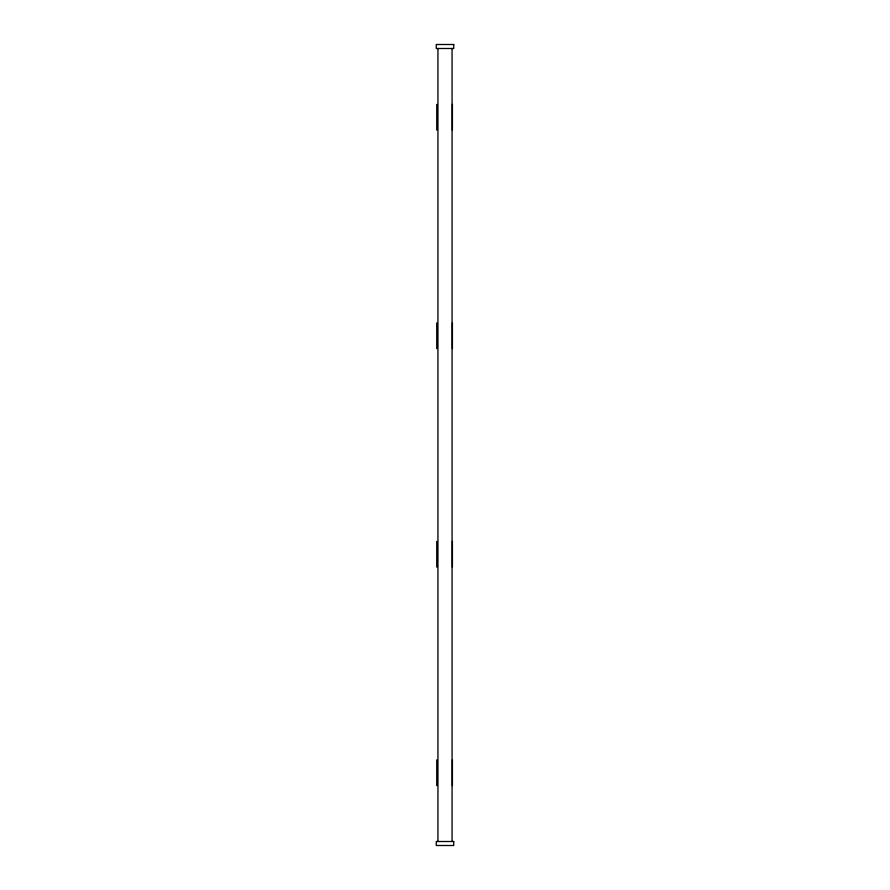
<?xml version="1.0" encoding="UTF-8"?>
<svg xmlns="http://www.w3.org/2000/svg" width="890" height="890" viewBox="0 0 890 890"><rect width="100%" height="100%" fill="white"/><g stroke="black" fill="none" stroke-linecap="round" stroke-linejoin="round"><path stroke-width="1.33" d="M436.745 785.636L436.745 759.893M436.745 567.13L436.745 541.387M452.409 348.613L452.409 322.87M452.409 130.107L452.409 104.364M452.409 541.387L452.409 567.13M452.409 759.893L452.409 785.636M452.064 48.494L452.064 841.506M437.936 48.494L437.936 841.506M436.745 104.364L436.745 130.107M436.745 322.87L436.745 348.613M453.733 44.5L436.267 44.5L436.267 48.494L453.733 48.494L453.733 44.5M453.733 841.506L436.267 841.506L436.267 845.5L453.733 845.5L453.733 841.506"/></g></svg>
